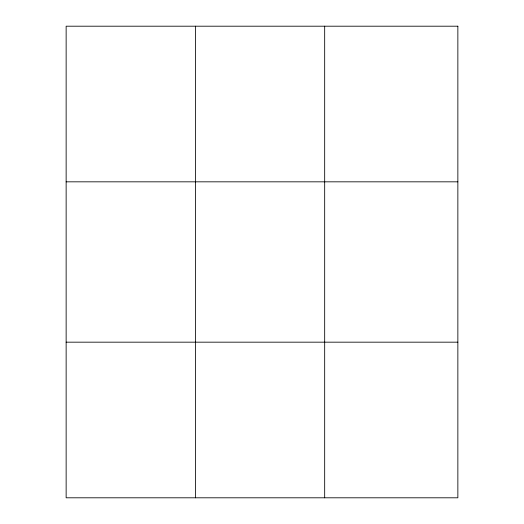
<?xml version="1.0" encoding="UTF-8"?>
<svg xmlns="http://www.w3.org/2000/svg" width="524" height="524" viewBox="0 0 524 524"><rect width="100%" height="100%" fill="white"/><g stroke="black" fill="none" stroke-linecap="round" stroke-linejoin="round"><path stroke-width="0.79" d="M195.406 26.2L195.406 497.8M324.677 26.2L324.677 497.8M66.142 181.828L457.858 181.828M66.142 342.172L457.858 342.172M457.858 26.2L457.858 497.8L66.142 497.8L66.142 26.2L457.858 26.2"/></g></svg>
